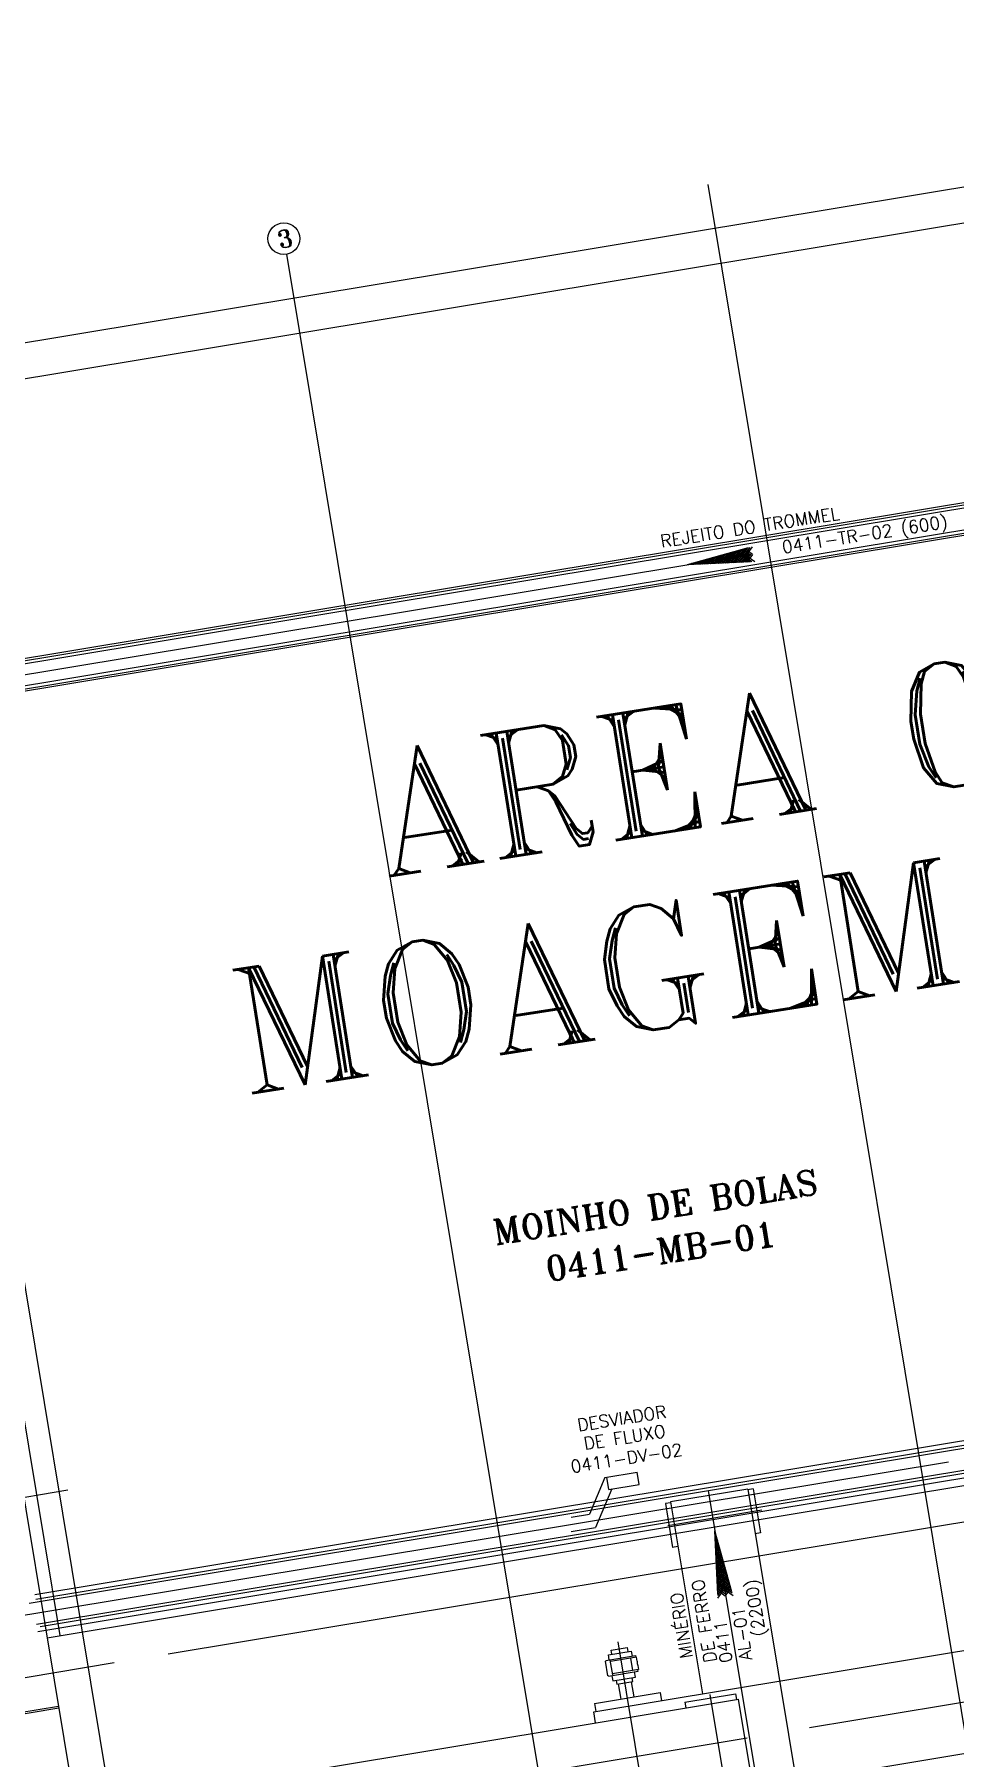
# Model space of a CAD drawing. Header units: millimetres. Extents: x -16232 to 52632, y -3739 to 20678.
# Drawn here: x 23403 to 23758, y 12523 to 13187 of the extents above; entities that cross this region are included whole.
import ezdxf
from ezdxf.enums import TextEntityAlignment as Align

# ---------------------------------------------------------------- set-up
doc = ezdxf.new("R2010")
doc.units = ezdxf.units.MM
doc.header["$LTSCALE"] = 300
doc.header["$MEASUREMENT"] = 0
doc.layers.add('CINZA-8', color=8, linetype='Continuous')
doc.styles.add('ROMANT', font='ROMANT', dxfattribs={"height": 0.2})

msp = doc.modelspace()

# ---------------------------------------------------------------- linework, layer by layer
at = {"layer": 'CINZA-8'}
for p, q in [((24510.5, 13238.975), (23312.771, 13040.147)), ((24166.528, 13195.781), (23327.441, 13056.489)), ((23662.974, 13129.572), (23832.282, 12109.676)), ((23500.571, 13102.613), (23669.878, 12082.716)), ((23338.167, 13075.653), (23507.474, 12055.756)), ((23327.441, 13056.489), (23435.28, 12406.874)), ((23413.396, 12570.12), (23332.516, 13057.332)), ((23332.804, 12934.914), (23986.18, 13043.377)), ((23333.481, 12935.86), (23985.95, 13044.173)), ((23357.728, 12937.802), (24006.661, 13045.528)), ((23360.628, 12929.801), (24008.031, 13037.272)), ((23334.578, 12924.227), (23987.652, 13032.641)), ((23335.525, 12923.55), (23988.368, 13031.925)), ((23313.718, 12926.255), (23679.604, 12986.994)), ((23678.529, 12989.395), (23655.054, 12982.918)), ((23668.573, 12986.648), (23667.268, 12984.852)), ((23669.527, 12986.911), (23668.13, 12984.988)), ((23670.678, 12985.391), (23668.846, 12986.723)), ((23670.481, 12987.175), (23668.992, 12985.124)), ((23671.54, 12985.528), (23669.607, 12986.933)), ((23671.435, 12987.438), (23669.854, 12985.261)), ((23672.402, 12985.664), (23670.367, 12987.143)), ((23672.389, 12987.701), (23670.716, 12985.397)), ((23673.264, 12985.8), (23671.128, 12987.353)), ((23673.343, 12987.964), (23671.578, 12985.534)), ((23674.125, 12985.937), (23671.889, 12987.563)), ((23674.297, 12988.227), (23672.44, 12985.67)), ((23674.987, 12986.073), (23672.65, 12987.773)), ((23675.251, 12988.491), (23673.302, 12985.806)), ((23675.849, 12986.21), (23673.411, 12987.983)), ((23676.205, 12988.754), (23674.164, 12985.943)), ((23676.711, 12986.346), (23674.172, 12988.193)), ((23677.573, 12986.483), (23674.932, 12988.403)), ((23677.159, 12989.017), (23675.025, 12986.079)), ((23678.435, 12986.619), (23675.693, 12988.613)), ((23678.113, 12989.28), (23675.887, 12986.216)), ((23678.435, 12986.619), (23676.443, 12983.876)), ((23679.297, 12986.755), (23676.454, 12988.822)), ((23679.087, 12989.571), (23676.749, 12986.352)), ((23680.159, 12986.892), (23677.215, 12989.032)), ((23679.297, 12986.755), (23677.231, 12983.911)), ((23680.076, 12989.882), (23677.611, 12986.489)), ((23680.159, 12986.892), (23678.02, 12983.946)), ((23679.381, 12984.007), (23655.054, 12982.918)), ((23655.164, 12982.936), (23655.151, 12982.945)), ((23655.164, 12982.936), (23655.154, 12982.923)), ((23655.217, 12982.963), (23655.202, 12982.942)), ((23655.223, 12982.926), (23655.202, 12982.942)), ((23656.025, 12983.072), (23655.912, 12983.155)), ((23656.025, 12983.072), (23655.943, 12982.958)), ((23656.171, 12983.227), (23656.063, 12983.078)), ((23656.212, 12982.97), (23656.064, 12983.078)), ((23656.887, 12983.209), (23656.672, 12983.365)), ((23656.887, 12983.208), (23656.731, 12982.993)), ((23657.125, 12983.49), (23656.925, 12983.215)), ((23657.201, 12983.014), (23656.925, 12983.214)), ((23657.749, 12983.345), (23657.433, 12983.575)), ((23657.749, 12983.345), (23657.52, 12983.029)), ((23658.079, 12983.753), (23657.787, 12983.351)), ((23658.189, 12983.059), (23657.787, 12983.351)), ((23658.611, 12983.481), (23658.194, 12983.785)), ((23658.611, 12983.481), (23658.308, 12983.064)), ((23659.033, 12984.016), (23658.649, 12983.487)), ((23659.178, 12983.103), (23658.649, 12983.487)), ((23659.473, 12983.618), (23658.955, 12983.995)), ((23659.473, 12983.618), (23659.097, 12983.099)), ((23659.987, 12984.279), (23659.511, 12983.624)), ((23660.166, 12983.147), (23659.511, 12983.624)), ((23660.335, 12983.754), (23659.716, 12984.204)), ((23660.335, 12983.754), (23659.885, 12983.135)), ((23660.941, 12984.543), (23660.373, 12983.76)), ((23661.155, 12983.191), (23660.373, 12983.76)), ((23661.197, 12983.891), (23660.477, 12984.414)), ((23661.197, 12983.89), (23660.674, 12983.17)), ((23661.895, 12984.806), (23661.235, 12983.897)), ((23662.144, 12983.236), (23661.235, 12983.896)), ((23662.059, 12984.027), (23661.237, 12984.624)), ((23662.059, 12984.027), (23661.462, 12983.205)), ((23662.921, 12984.163), (23661.998, 12984.834)), ((23662.849, 12985.069), (23662.097, 12984.033)), ((23663.132, 12983.28), (23662.097, 12984.033)), ((23662.921, 12984.163), (23662.25, 12983.24)), ((23663.783, 12984.3), (23662.759, 12985.044)), ((23663.803, 12985.332), (23662.959, 12984.169)), ((23664.121, 12983.324), (23662.959, 12984.169)), ((23663.783, 12984.3), (23663.039, 12983.276)), ((23664.645, 12984.436), (23663.52, 12985.254)), ((23664.757, 12985.595), (23663.821, 12984.306)), ((23665.11, 12983.368), (23663.821, 12984.306)), ((23664.645, 12984.436), (23663.827, 12983.311)), ((23665.506, 12984.573), (23664.281, 12985.464)), ((23665.506, 12984.573), (23664.616, 12983.346)), ((23665.711, 12985.859), (23664.683, 12984.442)), ((23666.098, 12983.413), (23664.683, 12984.442)), ((23666.368, 12984.709), (23665.042, 12985.674)), ((23666.368, 12984.709), (23665.404, 12983.382)), ((23666.665, 12986.122), (23665.544, 12984.579)), ((23667.087, 12983.457), (23665.544, 12984.579)), ((23667.23, 12984.846), (23665.802, 12985.884)), ((23667.23, 12984.845), (23666.193, 12983.417)), ((23667.619, 12986.385), (23666.406, 12984.715)), ((23668.076, 12983.501), (23666.406, 12984.715)), ((23668.092, 12984.982), (23666.563, 12986.094)), ((23668.092, 12984.982), (23666.981, 12983.452)), ((23669.064, 12983.546), (23667.268, 12984.851)), ((23668.954, 12985.118), (23667.324, 12986.304)), ((23668.954, 12985.118), (23667.77, 12983.488)), ((23669.816, 12985.255), (23668.085, 12986.513)), ((23670.053, 12983.59), (23668.13, 12984.988)), ((23669.816, 12985.255), (23668.558, 12983.523)), ((23671.042, 12983.634), (23668.992, 12985.124)), ((23670.678, 12985.391), (23669.347, 12983.558)), ((23672.03, 12983.678), (23669.854, 12985.261)), ((23671.54, 12985.527), (23670.135, 12983.593)), ((23673.019, 12983.723), (23670.716, 12985.397)), ((23672.402, 12985.664), (23670.924, 12983.629)), ((23674.008, 12983.767), (23671.578, 12985.533)), ((23673.264, 12985.8), (23671.712, 12983.664)), ((23674.996, 12983.811), (23672.44, 12985.67)), ((23674.126, 12985.937), (23672.501, 12983.699)), ((23674.987, 12986.073), (23673.289, 12983.735)), ((23675.985, 12983.855), (23673.302, 12985.806)), ((23675.849, 12986.21), (23674.077, 12983.77)), ((23676.973, 12983.9), (23674.164, 12985.943)), ((23676.711, 12986.346), (23674.866, 12983.805)), ((23677.962, 12983.944), (23675.025, 12986.079)), ((23677.573, 12986.482), (23675.654, 12983.841)), ((23678.951, 12983.988), (23675.887, 12986.216)), ((23679.967, 12984.013), (23676.749, 12986.352)), ((23681.004, 12984.022), (23677.611, 12986.488)), ((23454.921, 12563.107), (24591.379, 12751.764)), ((23408.321, 12569.277), (24085.004, 12681.61)), ((23401.356, 12582.557), (23976.402, 12678.017)), ((23403.659, 12585.902), (23956.137, 12677.615)), ((23403.999, 12584.185), (23956.177, 12675.849)), ((23404.256, 12574.556), (23977.772, 12669.762)), ((23404.751, 12571.676), (23956.461, 12663.262)), ((23405.633, 12573.595), (23956.421, 12665.028)), ((23383.074, 12575.281), (23755.723, 12637.142)), ((23623.268, 12631.018), (23617.384, 12616.881)), ((23623.268, 12631.018), (23635.686, 12633.079)), ((23624.8, 12626.447), (23624.021, 12631.143)), ((23624.8, 12626.447), (23636.466, 12628.384)), ((23636.466, 12628.384), (23635.686, 12633.079)), ((23339.634, 12613.502), (23416.36, 12626.238)), ((23625.923, 12626.633), (23619.726, 12611.745)), ((23648.607, 12621.334), (23646.577, 12620.997)), ((23678.336, 12626.548), (23648.562, 12621.605)), ((23648.562, 12621.605), (23660.846, 12547.608)), ((23663.136, 12625.963), (23686.016, 12488.134)), ((23678.336, 12626.548), (23700.466, 12493.241)), ((23680.411, 12626.614), (23678.381, 12626.277)), ((23680.411, 12626.614), (23683.22, 12609.697)), ((23610.252, 12615.697), (23617.384, 12616.881)), ((23646.577, 12620.997), (23649.386, 12604.08)), ((23683.801, 12618.485), (23647.477, 12612.455)), ((23610.283, 12610.177), (23619.726, 12611.745)), ((23672.187, 12586.979), (23665.711, 12610.453)), ((23666.8, 12586.126), (23665.711, 12610.453)), ((23665.728, 12610.344), (23665.715, 12610.353)), ((23665.718, 12610.284), (23665.734, 12610.306)), ((23665.728, 12610.344), (23665.738, 12610.357)), ((23665.756, 12610.29), (23665.734, 12610.306)), ((23665.864, 12609.482), (23665.75, 12609.565)), ((23665.763, 12609.296), (23665.87, 12609.444)), ((23666.001, 12608.62), (23665.786, 12608.776)), ((23665.807, 12608.307), (23666.007, 12608.582)), ((23666.137, 12607.758), (23665.821, 12607.988)), ((23665.865, 12609.482), (23665.947, 12609.596)), ((23666.019, 12609.336), (23665.871, 12609.444)), ((23666.001, 12608.62), (23666.157, 12608.835)), ((23666.282, 12608.382), (23666.007, 12608.582)), ((23666.137, 12607.758), (23666.367, 12608.074)), ((23683.22, 12609.697), (23681.19, 12609.36)), ((23618.975, 12540.658), (23985.738, 12601.542)), ((23651.416, 12604.417), (23649.386, 12604.08)), ((23665.851, 12607.318), (23666.143, 12607.72)), ((23666.274, 12606.896), (23665.856, 12607.199)), ((23666.41, 12606.034), (23665.892, 12606.411)), ((23665.895, 12606.33), (23666.28, 12606.858)), ((23666.547, 12605.172), (23665.927, 12605.622)), ((23665.94, 12605.341), (23666.416, 12605.996)), ((23666.683, 12604.311), (23665.962, 12604.834)), ((23665.984, 12604.352), (23666.553, 12605.134)), ((23666.819, 12603.449), (23665.998, 12604.045)), ((23666.028, 12603.364), (23666.689, 12604.272)), ((23666.956, 12602.587), (23666.033, 12603.257)), ((23667.092, 12601.725), (23666.068, 12602.469)), ((23666.072, 12602.375), (23666.825, 12603.411)), ((23667.229, 12600.863), (23666.104, 12601.68)), ((23666.117, 12601.386), (23666.962, 12602.549)), ((23666.545, 12607.428), (23666.143, 12607.72)), ((23666.161, 12600.398), (23667.098, 12601.687)), ((23666.274, 12606.896), (23666.577, 12607.313)), ((23666.809, 12606.474), (23666.28, 12606.858)), ((23666.41, 12606.034), (23666.787, 12606.553)), ((23667.072, 12605.52), (23666.416, 12605.996)), ((23666.547, 12605.172), (23666.997, 12605.792)), ((23667.335, 12604.566), (23666.553, 12605.134)), ((23666.683, 12604.311), (23667.207, 12605.031)), ((23667.598, 12603.612), (23666.689, 12604.273)), ((23666.82, 12603.449), (23667.417, 12604.27)), ((23667.862, 12602.658), (23666.826, 12603.411)), ((23666.956, 12602.587), (23667.627, 12603.509)), ((23668.125, 12601.704), (23666.962, 12602.549)), ((23667.092, 12601.725), (23667.837, 12602.748)), ((23668.388, 12600.75), (23667.098, 12601.687)), ((23667.229, 12600.863), (23668.047, 12601.988)), ((23667.365, 12600.001), (23666.139, 12600.892)), ((23667.501, 12599.139), (23666.174, 12600.103)), ((23666.205, 12599.409), (23667.235, 12600.825)), ((23667.638, 12598.277), (23666.209, 12599.315)), ((23667.774, 12597.415), (23666.245, 12598.526)), ((23666.249, 12598.42), (23667.371, 12599.963)), ((23667.911, 12596.553), (23666.28, 12597.738)), ((23666.294, 12597.432), (23667.507, 12599.101)), ((23668.047, 12595.691), (23666.315, 12596.949)), ((23666.338, 12596.443), (23667.644, 12598.239)), ((23668.184, 12594.83), (23666.351, 12596.161)), ((23666.382, 12595.454), (23667.78, 12597.377)), ((23668.32, 12593.968), (23666.386, 12595.372)), ((23666.427, 12594.466), (23667.917, 12596.515)), ((23666.471, 12593.477), (23668.053, 12595.653)), ((23666.515, 12592.489), (23668.19, 12594.791)), ((23668.651, 12599.796), (23667.235, 12600.825)), ((23667.365, 12600.001), (23668.256, 12601.227)), ((23668.914, 12598.842), (23667.371, 12599.963)), ((23667.502, 12599.139), (23668.466, 12600.466)), ((23669.178, 12597.888), (23667.508, 12599.101)), ((23667.638, 12598.277), (23668.676, 12599.705)), ((23669.441, 12596.934), (23667.644, 12598.239)), ((23667.774, 12597.415), (23668.886, 12598.944)), ((23669.704, 12595.98), (23667.78, 12597.377)), ((23667.911, 12596.553), (23669.096, 12598.183)), ((23669.967, 12595.026), (23667.917, 12596.515)), ((23668.047, 12595.691), (23669.306, 12597.423)), ((23670.23, 12594.072), (23668.053, 12595.653)), ((23668.184, 12594.83), (23669.516, 12596.662)), ((23670.494, 12593.118), (23668.19, 12594.792)), ((23668.32, 12593.968), (23669.726, 12595.901)), ((23668.457, 12593.106), (23669.936, 12595.14)), ((23668.456, 12593.106), (23666.421, 12594.584)), ((23668.593, 12592.244), (23666.457, 12593.795)), ((23668.729, 12591.382), (23666.492, 12593.007)), ((23668.866, 12590.52), (23666.527, 12592.218)), ((23666.559, 12591.5), (23668.326, 12593.93)), ((23669.002, 12589.658), (23666.562, 12591.43)), ((23669.138, 12588.796), (23666.598, 12590.642)), ((23666.604, 12590.511), (23668.462, 12593.068)), ((23669.275, 12587.934), (23666.633, 12589.853)), ((23666.648, 12589.523), (23668.599, 12592.206)), ((23669.411, 12587.072), (23666.668, 12589.065)), ((23666.692, 12588.534), (23668.735, 12591.344)), ((23669.548, 12586.21), (23666.704, 12588.276)), ((23666.736, 12587.545), (23668.872, 12590.482)), ((23666.781, 12586.557), (23669.008, 12589.62)), ((23666.805, 12585.541), (23669.144, 12588.758)), ((23670.757, 12592.164), (23668.326, 12593.93)), ((23671.02, 12591.21), (23668.463, 12593.068)), ((23668.593, 12592.244), (23670.146, 12594.379)), ((23671.283, 12590.256), (23668.599, 12592.206)), ((23668.729, 12591.382), (23670.356, 12593.618)), ((23671.546, 12589.302), (23668.735, 12591.344)), ((23668.866, 12590.52), (23670.565, 12592.858)), ((23671.81, 12588.348), (23668.872, 12590.482)), ((23669.002, 12589.658), (23670.775, 12592.097)), ((23672.073, 12587.394), (23669.008, 12589.62)), ((23669.139, 12588.796), (23670.985, 12591.336)), ((23672.363, 12586.42), (23669.145, 12588.758)), ((23669.275, 12587.934), (23671.195, 12590.575)), ((23669.411, 12587.072), (23671.405, 12589.814)), ((23669.548, 12586.21), (23671.615, 12589.053)), ((23669.684, 12585.349), (23671.825, 12588.293)), ((23669.684, 12585.349), (23666.739, 12587.488)), ((23666.814, 12584.504), (23669.281, 12587.896)), ((23672.675, 12585.431), (23669.281, 12587.896)), ((23623.644, 12560.502), (23635.045, 12562.395)), ((23624.617, 12562.681), (23633.421, 12564.143)), ((23624.943, 12560.718), (23624.617, 12562.681)), ((23625.389, 12502.022), (23992.152, 12562.906)), ((23635.404, 12561.803), (23625.447, 12560.15)), ((23625.695, 12564.422), (23631.838, 12565.442)), ((23625.947, 12562.902), (23625.695, 12564.422)), ((23628.313, 12567.665), (23643.046, 12478.915)), ((23631.838, 12565.442), (23632.091, 12563.922)), ((23633.421, 12564.143), (23633.747, 12562.179)), ((23635.045, 12562.395), (23635.15, 12561.761)), ((23635.672, 12560.188), (23635.404, 12561.803)), ((23349.537, 12545.613), (23434.211, 12559.669)), ((23623.352, 12560.226), (23624.288, 12554.589)), ((23623.644, 12560.502), (23623.681, 12560.28)), ((23624.654, 12554.422), (23636.055, 12556.314)), ((23626.314, 12554.925), (23625.379, 12560.562)), ((23636.203, 12556.99), (23626.246, 12555.337)), ((23633.187, 12561.435), (23633.986, 12556.622)), ((23635.093, 12554.072), (23634.756, 12556.099)), ((23635.935, 12558.605), (23636.203, 12556.99)), ((23636.055, 12556.314), (23635.949, 12556.948)), ((23624.654, 12554.422), (23624.617, 12554.643)), ((23625.952, 12554.637), (23626.289, 12552.61)), ((23626.289, 12552.61), (23635.093, 12554.072)), ((23627.619, 12552.831), (23627.861, 12551.374)), ((23627.861, 12551.374), (23634.004, 12552.394)), ((23628.399, 12551.464), (23629.366, 12545.637)), ((23633.466, 12552.305), (23634.433, 12546.478)), ((23634.004, 12552.394), (23633.762, 12553.851)), ((20508.394, 12019.943), (23674.73, 12545.569)), ((23355.973, 12532.774), (23412.814, 12542.21)), ((23356.537, 12533.563), (23412.702, 12542.887)), ((23619.232, 12543.954), (23644.567, 12548.16)), ((23619.232, 12543.954), (23619.758, 12540.788)), ((23644.567, 12548.16), (23645.093, 12544.993)), ((23654.144, 12544.418), (23673.633, 12547.653)), ((23654.144, 12544.418), (23654.51, 12542.212)), ((23663.676, 12547.318), (23669.831, 12510.239)), ((23673.633, 12547.653), (23673.999, 12545.447)), ((23679.74, 12515.389), (23674.73, 12545.569)), ((23702.181, 12534.62), (23770.417, 12545.947)), ((23619.677, 12536.43), (23618.975, 12540.658)), ((23053.809, 12426.987), (23678.083, 12530.62))]:
    msp.add_line(p, q, dxfattribs=at)
msp.add_circle((23499.569, 13108.644), 6.114, dxfattribs=at)
msp.add_arc((23641.704, 12560.376), 6.035, 181.783678, 197.067151, dxfattribs=at)

# ---------------------------------------------------------------- texts
at = {"layer": 'CINZA-8', "style": 'ROMANT', "width": 1.000511}
for s, height, rotation, p in [('3', 6.722, 12.58977, (23500.021, 13108.581)), ('REJEITO DO TROMMEL', 4.8016, 8.977129, (23679.183, 12997.375)), ('0411-TR-02 (600)', 4.8016, 8.977129, (23723.439, 12994.308)), ('AREA 0411', 48.016, 8.977183, (23716.336, 12915.031)), ('MOAGEM PRIMÁRIA', 48.01604, 8.977183, (23793.543, 12859.925)), ('MOINHO DE BOLAS', 9.60321, 8.977129, (23642.706, 12735.313)), ('0411-MB-01', 9.6032, 8.977129, (23644.901, 12718.321)), ('DESVIADOR', 4.8016, 8.977129, (23629.768, 12653.868)), ('DE FLUXO', 4.8016, 8.977129, (23630.847, 12646.55)), ('0411-DV-02', 4.8016, 8.977129, (23631.583, 12638.535)), (' DE FERRO', 4.8016, 98.977126, (23661.777, 12574.091)), ('(2200)', 4.8016, 98.977126, (23681.525, 12580.81)), ('MINÉRIO ', 4.8016, 98.977126, (23651.718, 12575.497)), ('0411', 4.8016, 98.977126, (23668.849, 12567.831)), ('AL-01', 4.8016, 98.977126, (23676.123, 12570.852))]:
    msp.add_text(s, height=height, rotation=rotation, dxfattribs=at).set_placement(p, align=Align.MIDDLE)

doc.saveas('drawing.dxf')
